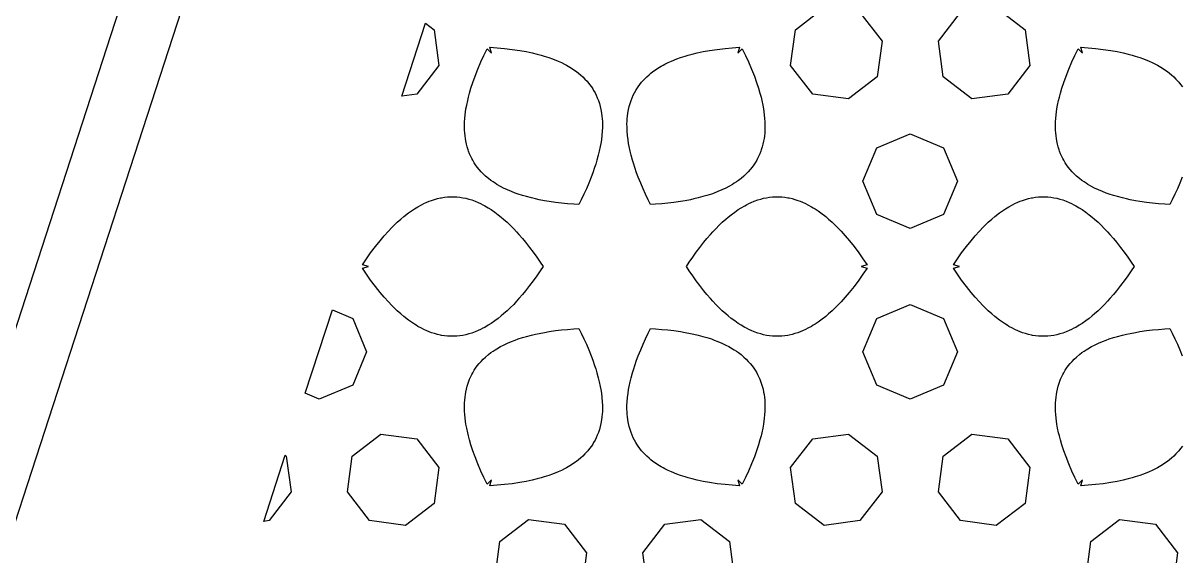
# Model space of a CAD drawing. Header units: metres. Extents: x 20 to 1108, y 20 to 485.
# Drawn here: x 206.3 to 265, y 109.2 to 136.3 of the extents above; entities that cross this region are included whole.
import ezdxf

# ---------------------------------------------------------------- set-up
doc = ezdxf.new("R2010")
doc.units = ezdxf.units.M

msp = doc.modelspace()

# ---------------------------------------------------------------- linework, layer by layer
for p, q in [((173.154, 20.0001), (248.154, 250.826)), ((251.309, 250.826), (176.309, 20)), ((245.481, 135.948), (246.938, 137.067)), ((255.68, 137.067), (257.137, 135.948)), ((248.759, 136.827), (249.877, 135.37)), ((252.74, 135.37), (253.859, 136.827)), ((225.502, 132.57), (226.707, 136.278)), ((226.707, 136.278), (227.137, 135.948)), ((227.137, 135.948), (227.377, 134.126)), ((245.24, 134.126), (245.481, 135.948)), ((257.137, 135.948), (257.377, 134.126)), ((249.877, 135.37), (249.637, 133.548)), ((252.981, 133.548), (252.74, 135.37)), ((229.519, 134.309), (229.672, 134.639)), ((229.672, 134.639), (229.837, 134.977)), ((229.837, 134.977), (230.057, 134.752)), ((230.057, 134.752), (229.972, 135.055)), ((229.972, 135.055), (230.346, 135.029)), ((230.346, 135.029), (230.708, 134.996)), ((230.708, 134.996), (231.107, 134.949)), ((231.107, 134.949), (231.489, 134.892)), ((231.489, 134.892), (231.811, 134.835)), ((231.811, 134.835), (232.117, 134.77)), ((232.117, 134.77), (232.372, 134.708)), ((232.372, 134.708), (232.575, 134.653)), ((232.575, 134.653), (232.735, 134.607)), ((232.735, 134.607), (232.964, 134.532)), ((239.654, 134.532), (239.883, 134.607)), ((239.883, 134.607), (240.042, 134.653)), ((240.042, 134.653), (240.245, 134.708)), ((240.245, 134.708), (240.5, 134.77)), ((240.5, 134.77), (240.807, 134.835)), ((240.807, 134.835), (241.128, 134.892)), ((241.128, 134.892), (241.511, 134.949)), ((241.511, 134.949), (241.909, 134.996)), ((241.909, 134.996), (242.272, 135.029)), ((242.272, 135.029), (242.646, 135.055)), ((242.646, 135.055), (242.561, 134.752)), ((242.561, 134.752), (242.78, 134.977)), ((242.78, 134.977), (242.946, 134.639)), ((242.946, 134.639), (243.098, 134.309)), ((259.52, 134.309), (259.672, 134.639)), ((259.672, 134.639), (259.837, 134.977)), ((259.837, 134.977), (260.057, 134.752)), ((260.057, 134.752), (259.972, 135.055)), ((259.972, 135.055), (260.346, 135.029)), ((260.346, 135.029), (260.708, 134.996)), ((260.708, 134.996), (261.107, 134.949)), ((261.107, 134.949), (261.489, 134.892)), ((261.489, 134.892), (261.811, 134.835)), ((261.811, 134.835), (262.117, 134.77)), ((262.117, 134.77), (262.372, 134.708)), ((262.372, 134.708), (262.575, 134.653)), ((262.575, 134.653), (262.735, 134.607)), ((262.735, 134.607), (262.964, 134.532)), ((227.377, 134.126), (226.259, 132.67)), ((229.361, 133.94), (229.519, 134.309)), ((232.964, 134.532), (233.149, 134.465)), ((233.149, 134.465), (233.432, 134.351)), ((233.432, 134.351), (233.6, 134.274)), ((233.6, 134.274), (233.761, 134.194)), ((233.761, 134.194), (233.855, 134.145)), ((233.855, 134.145), (233.946, 134.093)), ((233.946, 134.093), (234.122, 133.987)), ((238.495, 133.987), (238.671, 134.093)), ((238.671, 134.093), (238.763, 134.145)), ((238.763, 134.145), (238.857, 134.194)), ((238.857, 134.194), (239.018, 134.274)), ((239.018, 134.274), (239.186, 134.351)), ((239.186, 134.351), (239.469, 134.465)), ((239.469, 134.465), (239.654, 134.532)), ((243.098, 134.309), (243.257, 133.94)), ((246.359, 132.67), (245.24, 134.126)), ((257.377, 134.126), (256.259, 132.67)), ((259.361, 133.94), (259.52, 134.309)), ((262.964, 134.532), (263.149, 134.465)), ((263.149, 134.465), (263.432, 134.351)), ((263.432, 134.351), (263.6, 134.274)), ((263.6, 134.274), (263.761, 134.194)), ((263.761, 134.194), (263.855, 134.145)), ((263.855, 134.145), (263.946, 134.093)), ((263.946, 134.093), (264.122, 133.987)), ((229.109, 133.275), (229.219, 133.581)), ((229.219, 133.581), (229.361, 133.94)), ((234.122, 133.987), (234.235, 133.913)), ((234.235, 133.913), (234.367, 133.818)), ((234.367, 133.818), (234.471, 133.738)), ((234.471, 133.738), (234.569, 133.657)), ((234.569, 133.657), (234.687, 133.551)), ((234.687, 133.551), (234.797, 133.441)), ((234.797, 133.441), (234.902, 133.329)), ((237.716, 133.329), (237.821, 133.441)), ((237.821, 133.441), (237.931, 133.551)), ((237.931, 133.551), (238.049, 133.657)), ((238.049, 133.657), (238.147, 133.738)), ((238.147, 133.738), (238.25, 133.818)), ((238.25, 133.818), (238.383, 133.913)), ((238.383, 133.913), (238.495, 133.987)), ((243.257, 133.94), (243.399, 133.581)), ((243.399, 133.581), (243.51, 133.275)), ((249.637, 133.548), (248.18, 132.43)), ((254.438, 132.43), (252.981, 133.548)), ((259.109, 133.275), (259.219, 133.581)), ((259.219, 133.581), (259.361, 133.94)), ((264.122, 133.987), (264.235, 133.913)), ((264.235, 133.913), (264.367, 133.818)), ((264.367, 133.818), (264.471, 133.738)), ((264.471, 133.738), (264.569, 133.657)), ((264.569, 133.657), (264.687, 133.551)), ((264.687, 133.551), (264.797, 133.441)), ((264.797, 133.441), (264.902, 133.329)), ((228.937, 132.725), (229.01, 132.976)), ((229.01, 132.976), (229.109, 133.275)), ((234.902, 133.329), (234.942, 133.282)), ((234.942, 133.282), (235.036, 133.164)), ((235.036, 133.164), (235.124, 133.042)), ((235.124, 133.042), (235.191, 132.941)), ((235.191, 132.941), (235.238, 132.864)), ((235.238, 132.864), (235.311, 132.735)), ((237.307, 132.735), (237.379, 132.864)), ((237.379, 132.864), (237.427, 132.941)), ((237.427, 132.941), (237.493, 133.042)), ((237.493, 133.042), (237.581, 133.164)), ((237.581, 133.164), (237.676, 133.282)), ((237.676, 133.282), (237.716, 133.329)), ((243.51, 133.275), (243.607, 132.976)), ((243.607, 132.976), (243.681, 132.725)), ((258.937, 132.725), (259.01, 132.976)), ((259.01, 132.976), (259.109, 133.275)), ((264.902, 133.329), (264.942, 133.282)), ((264.942, 133.282), (265.036, 133.164)), ((265.036, 133.164), (265.124, 133.042)), ((226.259, 132.67), (225.502, 132.57)), ((228.793, 132.124), (228.844, 132.36)), ((228.844, 132.36), (228.882, 132.522)), ((228.882, 132.522), (228.937, 132.725)), ((235.311, 132.735), (235.364, 132.626)), ((235.364, 132.626), (235.426, 132.488)), ((235.426, 132.488), (235.482, 132.346)), ((235.482, 132.346), (235.529, 132.201)), ((237.088, 132.201), (237.136, 132.346)), ((237.136, 132.346), (237.192, 132.488)), ((237.192, 132.488), (237.253, 132.626)), ((237.253, 132.626), (237.307, 132.735)), ((243.681, 132.725), (243.736, 132.522)), ((243.736, 132.522), (243.774, 132.36)), ((243.774, 132.36), (243.823, 132.124)), ((248.18, 132.43), (246.359, 132.67)), ((256.259, 132.67), (254.438, 132.43)), ((258.793, 132.124), (258.844, 132.36)), ((258.844, 132.36), (258.882, 132.522)), ((258.882, 132.522), (258.937, 132.725)), ((228.716, 131.628), (228.758, 131.929)), ((228.758, 131.929), (228.793, 132.124)), ((235.529, 132.201), (235.571, 132.052)), ((235.571, 132.052), (235.607, 131.899)), ((235.607, 131.899), (235.641, 131.711)), ((235.641, 131.711), (235.661, 131.55)), ((236.956, 131.55), (236.977, 131.711)), ((236.977, 131.711), (237.011, 131.899)), ((237.011, 131.899), (237.046, 132.052)), ((237.046, 132.052), (237.088, 132.201)), ((243.823, 132.124), (243.86, 131.929)), ((243.86, 131.929), (243.902, 131.628)), ((258.716, 131.628), (258.758, 131.929)), ((258.758, 131.929), (258.793, 132.124)), ((228.682, 131.055), (228.683, 131.16)), ((228.687, 130.848), (228.682, 131.055)), ((228.683, 131.16), (228.688, 131.265)), ((228.688, 131.265), (228.698, 131.445)), ((228.698, 131.445), (228.716, 131.628)), ((235.661, 131.55), (235.674, 131.418)), ((235.674, 131.418), (235.682, 131.285)), ((235.682, 131.285), (235.686, 131.183)), ((235.686, 131.183), (235.686, 130.975)), ((236.932, 131.183), (236.936, 131.285)), ((236.933, 130.974), (236.932, 131.183)), ((236.936, 131.285), (236.944, 131.418)), ((236.944, 131.418), (236.956, 131.55)), ((243.902, 131.628), (243.918, 131.445)), ((243.918, 131.445), (243.93, 131.265)), ((243.93, 131.265), (243.934, 131.16)), ((243.934, 131.16), (243.936, 131.054)), ((258.682, 131.055), (258.683, 131.16)), ((258.687, 130.848), (258.682, 131.055)), ((258.683, 131.16), (258.688, 131.265)), ((258.688, 131.265), (258.699, 131.445)), ((258.699, 131.445), (258.716, 131.628)), ((228.695, 130.716), (228.687, 130.848)), ((228.71, 130.552), (228.695, 130.716)), ((228.728, 130.423), (228.71, 130.552)), ((235.659, 130.578), (235.633, 130.355)), ((235.677, 130.797), (235.659, 130.578)), ((235.686, 130.975), (235.677, 130.797)), ((236.941, 130.798), (236.933, 130.974)), ((236.958, 130.58), (236.941, 130.798)), ((236.985, 130.356), (236.958, 130.58)), ((243.907, 130.55), (243.89, 130.422)), ((243.923, 130.715), (243.907, 130.55)), ((243.931, 130.848), (243.923, 130.715)), ((243.936, 131.054), (243.931, 130.848)), ((249.612, 129.95), (251.309, 130.653)), ((251.309, 130.653), (253.006, 129.95)), ((258.695, 130.716), (258.687, 130.848)), ((258.71, 130.552), (258.695, 130.716)), ((258.728, 130.423), (258.71, 130.552)), ((228.749, 130.298), (228.728, 130.423)), ((228.781, 130.143), (228.749, 130.298)), ((228.821, 129.992), (228.781, 130.143)), ((228.867, 129.845), (228.821, 129.992)), ((235.575, 130.01), (235.525, 129.774)), ((235.604, 130.165), (235.575, 130.01)), ((235.633, 130.355), (235.604, 130.165)), ((237.014, 130.165), (236.985, 130.356)), ((237.042, 130.011), (237.014, 130.165)), ((237.093, 129.774), (237.042, 130.011)), ((243.796, 129.992), (243.75, 129.845)), ((243.835, 130.142), (243.796, 129.992)), ((243.867, 130.296), (243.835, 130.142)), ((243.89, 130.422), (243.867, 130.296)), ((248.908, 128.253), (249.612, 129.95)), ((253.006, 129.95), (253.709, 128.253)), ((258.749, 130.298), (258.728, 130.423)), ((258.781, 130.143), (258.749, 130.298)), ((258.821, 129.992), (258.781, 130.143)), ((258.867, 129.845), (258.821, 129.992)), ((228.887, 129.788), (228.867, 129.845)), ((228.942, 129.647), (228.887, 129.788)), ((229.004, 129.509), (228.942, 129.647)), ((229.058, 129.401), (229.004, 129.509)), ((229.1, 129.322), (229.058, 129.401)), ((229.177, 129.193), (229.1, 129.322)), ((235.407, 129.326), (235.345, 129.115)), ((235.475, 129.572), (235.407, 129.326)), ((235.525, 129.774), (235.475, 129.572)), ((237.143, 129.572), (237.093, 129.774)), ((237.209, 129.326), (237.143, 129.572)), ((237.273, 129.115), (237.209, 129.326)), ((243.517, 129.321), (243.44, 129.192)), ((243.56, 129.4), (243.517, 129.321)), ((243.613, 129.508), (243.56, 129.4)), ((243.675, 129.645), (243.613, 129.508)), ((243.731, 129.787), (243.675, 129.645)), ((243.75, 129.845), (243.731, 129.787)), ((258.887, 129.788), (258.867, 129.845)), ((258.942, 129.647), (258.887, 129.788)), ((259.004, 129.509), (258.942, 129.647)), ((259.058, 129.401), (259.004, 129.509)), ((259.1, 129.322), (259.058, 129.401)), ((259.177, 129.193), (259.1, 129.322)), ((229.244, 129.092), (229.177, 129.193)), ((229.331, 128.971), (229.244, 129.092)), ((229.427, 128.853), (229.331, 128.971)), ((229.529, 128.738), (229.427, 128.853)), ((229.637, 128.627), (229.529, 128.738)), ((235.289, 128.946), (235.199, 128.685)), ((235.345, 129.115), (235.289, 128.946)), ((237.327, 128.946), (237.273, 129.115)), ((237.419, 128.685), (237.327, 128.946)), ((243.088, 128.737), (242.98, 128.626)), ((243.191, 128.853), (243.088, 128.737)), ((243.285, 128.969), (243.191, 128.853)), ((243.373, 129.092), (243.285, 128.969)), ((243.44, 129.192), (243.373, 129.092)), ((259.244, 129.092), (259.177, 129.193)), ((259.331, 128.971), (259.244, 129.092)), ((259.427, 128.853), (259.331, 128.971)), ((259.529, 128.738), (259.427, 128.853)), ((259.637, 128.627), (259.529, 128.738)), ((229.752, 128.519), (229.637, 128.627)), ((229.898, 128.397), (229.752, 128.519)), ((230.028, 128.297), (229.898, 128.397)), ((230.134, 128.221), (230.028, 128.297)), ((230.246, 128.148), (230.134, 128.221)), ((230.332, 128.094), (230.246, 128.148)), ((234.988, 128.148), (234.87, 127.871)), ((235.115, 128.464), (234.988, 128.148)), ((235.199, 128.685), (235.115, 128.464)), ((237.501, 128.464), (237.419, 128.685)), ((237.629, 128.148), (237.501, 128.464)), ((237.747, 127.872), (237.629, 128.148)), ((242.371, 128.148), (242.284, 128.093)), ((242.484, 128.221), (242.371, 128.148)), ((242.59, 128.297), (242.484, 128.221)), ((242.72, 128.397), (242.59, 128.297)), ((242.865, 128.519), (242.72, 128.397)), ((242.98, 128.626), (242.865, 128.519)), ((249.612, 126.556), (248.908, 128.253)), ((253.709, 128.253), (253.006, 126.556)), ((259.752, 128.519), (259.637, 128.627)), ((259.898, 128.397), (259.752, 128.519)), ((260.028, 128.297), (259.898, 128.397)), ((260.134, 128.221), (260.028, 128.297)), ((260.246, 128.148), (260.134, 128.221)), ((260.332, 128.094), (260.246, 128.148)), ((264.988, 128.148), (264.87, 127.871)), ((265.115, 128.464), (264.988, 128.148)), ((230.514, 127.99), (230.332, 128.094)), ((230.67, 127.907), (230.514, 127.99)), ((230.868, 127.813), (230.67, 127.907)), ((231.075, 127.725), (230.868, 127.813)), ((231.254, 127.656), (231.075, 127.725)), ((231.404, 127.602), (231.254, 127.656)), ((231.633, 127.528), (231.404, 127.602)), ((234.741, 127.59), (234.604, 127.303)), ((234.87, 127.871), (234.741, 127.59)), ((237.876, 127.59), (237.747, 127.872)), ((238.014, 127.303), (237.876, 127.59)), ((241.214, 127.602), (240.985, 127.528)), ((241.363, 127.656), (241.214, 127.602)), ((241.542, 127.725), (241.363, 127.656)), ((241.748, 127.813), (241.542, 127.725)), ((241.946, 127.907), (241.748, 127.813)), ((242.104, 127.99), (241.946, 127.907)), ((242.284, 128.093), (242.104, 127.99)), ((260.514, 127.99), (260.332, 128.094)), ((260.67, 127.907), (260.514, 127.99)), ((260.868, 127.813), (260.67, 127.907)), ((261.075, 127.725), (260.868, 127.813)), ((261.255, 127.656), (261.075, 127.725)), ((261.404, 127.602), (261.255, 127.656)), ((261.633, 127.528), (261.404, 127.602)), ((264.741, 127.59), (264.604, 127.303)), ((264.87, 127.871), (264.741, 127.59)), ((226.229, 126.909), (226.319, 126.962)), ((226.319, 126.962), (226.498, 127.06)), ((226.498, 127.06), (226.618, 127.12)), ((226.618, 127.12), (226.769, 127.189)), ((226.769, 127.189), (226.89, 127.239)), ((226.89, 127.239), (227.008, 127.283)), ((227.008, 127.283), (227.158, 127.331)), ((227.158, 127.331), (227.308, 127.373)), ((227.308, 127.373), (227.459, 127.406)), ((227.459, 127.406), (227.519, 127.418)), ((227.519, 127.418), (227.67, 127.441)), ((227.67, 127.441), (227.82, 127.457)), ((227.82, 127.457), (227.939, 127.464)), ((227.939, 127.464), (228.029, 127.466)), ((228.029, 127.466), (228.179, 127.465)), ((228.179, 127.465), (228.298, 127.457)), ((228.298, 127.457), (228.448, 127.441)), ((228.448, 127.441), (228.6, 127.418)), ((228.6, 127.418), (228.749, 127.387)), ((228.749, 127.387), (228.899, 127.349)), ((228.899, 127.349), (229.05, 127.303)), ((229.05, 127.303), (229.229, 127.238)), ((229.229, 127.238), (229.379, 127.176)), ((229.379, 127.176), (229.498, 127.121)), ((229.498, 127.121), (229.619, 127.06)), ((229.619, 127.06), (229.71, 127.012)), ((229.71, 127.012), (229.89, 126.908)), ((231.833, 127.47), (231.633, 127.528)), ((232.08, 127.405), (231.833, 127.47)), ((232.294, 127.354), (232.08, 127.405)), ((232.47, 127.317), (232.294, 127.354)), ((232.739, 127.265), (232.47, 127.317)), ((232.973, 127.227), (232.739, 127.265)), ((233.31, 127.179), (232.973, 127.227)), ((233.609, 127.143), (233.31, 127.179)), ((233.917, 127.114), (233.609, 127.143)), ((234.235, 127.089), (233.917, 127.114)), ((234.489, 127.074), (234.235, 127.089)), ((234.604, 127.303), (234.489, 127.074)), ((238.128, 127.074), (238.014, 127.303)), ((238.383, 127.089), (238.128, 127.074)), ((238.7, 127.114), (238.383, 127.089)), ((239.009, 127.143), (238.7, 127.114)), ((239.308, 127.179), (239.009, 127.143)), ((239.645, 127.227), (239.308, 127.179)), ((239.878, 127.265), (239.645, 127.227)), ((240.148, 127.317), (239.878, 127.265)), ((240.323, 127.354), (240.148, 127.317)), ((240.537, 127.405), (240.323, 127.354)), ((240.784, 127.47), (240.537, 127.405)), ((240.985, 127.528), (240.784, 127.47)), ((242.728, 126.908), (242.907, 127.012)), ((242.907, 127.012), (242.998, 127.06)), ((242.998, 127.06), (243.119, 127.121)), ((243.119, 127.121), (243.238, 127.176)), ((243.238, 127.176), (243.389, 127.238)), ((243.389, 127.238), (243.568, 127.303)), ((243.568, 127.303), (243.719, 127.349)), ((243.719, 127.349), (243.867, 127.387)), ((243.867, 127.387), (244.018, 127.418)), ((244.018, 127.418), (244.169, 127.441)), ((244.169, 127.441), (244.32, 127.457)), ((244.32, 127.457), (244.439, 127.464)), ((244.439, 127.464), (244.588, 127.466)), ((244.588, 127.466), (244.679, 127.464)), ((244.679, 127.464), (244.798, 127.457)), ((244.798, 127.457), (244.947, 127.441)), ((244.947, 127.441), (245.099, 127.418)), ((245.099, 127.418), (245.158, 127.406)), ((245.158, 127.406), (245.31, 127.373)), ((245.31, 127.373), (245.459, 127.331)), ((245.459, 127.331), (245.61, 127.283)), ((245.61, 127.283), (245.728, 127.238)), ((245.728, 127.238), (245.849, 127.189)), ((245.849, 127.189), (245.999, 127.12)), ((245.999, 127.12), (246.119, 127.06)), ((246.119, 127.06), (246.299, 126.962)), ((246.299, 126.962), (246.388, 126.908)), ((256.229, 126.909), (256.319, 126.962)), ((256.319, 126.962), (256.498, 127.06)), ((256.498, 127.06), (256.618, 127.12)), ((256.618, 127.12), (256.769, 127.189)), ((256.769, 127.189), (256.89, 127.239)), ((256.89, 127.239), (257.008, 127.283)), ((257.008, 127.283), (257.158, 127.331)), ((257.158, 127.331), (257.308, 127.373)), ((257.308, 127.373), (257.459, 127.406)), ((257.459, 127.406), (257.519, 127.418)), ((257.519, 127.418), (257.67, 127.441)), ((257.67, 127.441), (257.82, 127.457)), ((257.82, 127.457), (257.939, 127.464)), ((257.939, 127.464), (258.029, 127.466)), ((258.029, 127.466), (258.179, 127.465)), ((258.179, 127.465), (258.298, 127.457)), ((258.298, 127.457), (258.448, 127.441)), ((258.448, 127.441), (258.6, 127.418)), ((258.6, 127.418), (258.75, 127.387)), ((258.75, 127.387), (258.899, 127.349)), ((258.899, 127.349), (259.05, 127.303)), ((259.05, 127.303), (259.229, 127.238)), ((259.229, 127.238), (259.38, 127.176)), ((259.38, 127.176), (259.498, 127.121)), ((259.498, 127.121), (259.619, 127.06)), ((259.619, 127.06), (259.71, 127.012)), ((259.71, 127.012), (259.89, 126.908)), ((261.833, 127.47), (261.633, 127.528)), ((262.08, 127.405), (261.833, 127.47)), ((262.294, 127.354), (262.08, 127.405)), ((262.47, 127.317), (262.294, 127.354)), ((262.739, 127.265), (262.47, 127.317)), ((262.973, 127.227), (262.739, 127.265)), ((263.31, 127.179), (262.973, 127.227)), ((263.609, 127.143), (263.31, 127.179)), ((263.917, 127.114), (263.609, 127.143)), ((264.235, 127.089), (263.917, 127.114)), ((264.489, 127.074), (264.235, 127.089)), ((264.604, 127.303), (264.489, 127.074)), ((225.449, 126.331), (225.599, 126.458)), ((225.599, 126.458), (225.839, 126.646)), ((225.839, 126.646), (225.988, 126.752)), ((225.988, 126.752), (226.139, 126.852)), ((226.139, 126.852), (226.229, 126.909)), ((229.89, 126.908), (230.038, 126.814)), ((230.038, 126.814), (230.22, 126.688)), ((230.22, 126.688), (230.399, 126.554)), ((230.399, 126.554), (230.55, 126.433)), ((230.55, 126.433), (230.669, 126.331)), ((241.948, 126.331), (242.068, 126.433)), ((242.068, 126.433), (242.219, 126.554)), ((242.219, 126.554), (242.398, 126.688)), ((242.398, 126.688), (242.579, 126.814)), ((242.579, 126.814), (242.728, 126.908)), ((246.388, 126.908), (246.479, 126.852)), ((246.479, 126.852), (246.629, 126.752)), ((246.629, 126.752), (246.779, 126.646)), ((246.779, 126.646), (247.019, 126.458)), ((247.019, 126.458), (247.168, 126.331)), ((251.309, 125.853), (249.612, 126.556)), ((253.006, 126.556), (251.309, 125.853)), ((255.449, 126.331), (255.599, 126.458)), ((255.599, 126.458), (255.839, 126.646)), ((255.839, 126.646), (255.988, 126.752)), ((255.988, 126.752), (256.139, 126.852)), ((256.139, 126.852), (256.229, 126.909)), ((259.89, 126.908), (260.038, 126.814)), ((260.038, 126.814), (260.22, 126.688)), ((260.22, 126.688), (260.399, 126.554)), ((260.399, 126.554), (260.55, 126.433)), ((260.55, 126.433), (260.669, 126.331)), ((224.819, 125.717), (224.998, 125.906)), ((224.998, 125.906), (225.149, 126.055)), ((225.149, 126.055), (225.269, 126.169)), ((225.269, 126.169), (225.449, 126.331)), ((230.669, 126.331), (230.85, 126.169)), ((230.85, 126.169), (230.998, 126.026)), ((230.998, 126.026), (231.179, 125.844)), ((231.179, 125.844), (231.329, 125.684)), ((241.288, 125.684), (241.439, 125.844)), ((241.439, 125.844), (241.619, 126.026)), ((241.619, 126.026), (241.768, 126.169)), ((241.768, 126.169), (241.948, 126.331)), ((247.168, 126.331), (247.349, 126.169)), ((247.349, 126.169), (247.469, 126.055)), ((247.469, 126.055), (247.619, 125.906)), ((247.619, 125.906), (247.798, 125.717)), ((254.819, 125.717), (254.998, 125.906)), ((254.998, 125.906), (255.149, 126.055)), ((255.149, 126.055), (255.269, 126.169)), ((255.269, 126.169), (255.449, 126.331)), ((260.669, 126.331), (260.85, 126.169)), ((260.85, 126.169), (260.998, 126.026)), ((260.998, 126.026), (261.179, 125.844)), ((261.179, 125.844), (261.329, 125.684)), ((224.159, 124.932), (224.399, 125.234)), ((224.399, 125.234), (224.609, 125.482)), ((224.609, 125.482), (224.819, 125.717)), ((231.329, 125.684), (231.449, 125.551)), ((231.449, 125.551), (231.629, 125.342)), ((231.629, 125.342), (231.779, 125.16)), ((240.838, 125.16), (240.988, 125.342)), ((240.988, 125.342), (241.168, 125.551)), ((241.168, 125.551), (241.288, 125.684)), ((247.798, 125.717), (248.009, 125.482)), ((248.009, 125.482), (248.219, 125.234)), ((248.219, 125.234), (248.458, 124.932)), ((254.159, 124.932), (254.399, 125.234)), ((254.399, 125.234), (254.609, 125.482)), ((254.609, 125.482), (254.819, 125.717)), ((261.329, 125.684), (261.449, 125.551)), ((261.449, 125.551), (261.629, 125.342)), ((261.629, 125.342), (261.779, 125.16)), ((223.709, 124.312), (223.919, 124.61)), ((223.919, 124.61), (224.159, 124.932)), ((231.779, 125.16), (231.988, 124.892)), ((231.988, 124.892), (232.17, 124.651)), ((232.17, 124.651), (232.35, 124.399)), ((240.269, 124.399), (240.447, 124.651)), ((240.447, 124.651), (240.629, 124.892)), ((240.629, 124.892), (240.838, 125.16)), ((248.458, 124.932), (248.698, 124.61)), ((248.698, 124.61), (248.908, 124.312)), ((253.709, 124.312), (253.919, 124.61)), ((253.919, 124.61), (254.159, 124.932)), ((261.779, 125.16), (261.988, 124.892)), ((261.988, 124.892), (262.17, 124.651)), ((262.17, 124.651), (262.35, 124.399)), ((223.499, 124.001), (223.709, 124.312)), ((232.35, 124.399), (232.529, 124.136)), ((232.529, 124.136), (232.67, 123.923)), ((239.947, 123.922), (240.089, 124.136)), ((240.089, 124.136), (240.269, 124.399)), ((248.908, 124.312), (249.118, 124.001)), ((253.499, 124.001), (253.709, 124.312)), ((262.35, 124.399), (262.529, 124.136)), ((262.529, 124.136), (262.67, 123.923)), ((223.806, 123.923), (223.499, 124.001)), ((223.499, 123.845), (223.806, 123.923)), ((223.709, 123.534), (223.499, 123.845)), ((223.919, 123.236), (223.709, 123.534)), ((232.349, 123.446), (232.169, 123.194)), ((232.529, 123.71), (232.349, 123.446)), ((232.67, 123.923), (232.529, 123.71)), ((240.089, 123.71), (239.947, 123.922)), ((240.268, 123.447), (240.089, 123.71)), ((240.447, 123.195), (240.268, 123.447)), ((248.908, 123.534), (248.698, 123.235)), ((249.118, 124.001), (248.812, 123.923)), ((248.812, 123.923), (249.118, 123.845)), ((249.118, 123.845), (248.908, 123.534)), ((253.806, 123.923), (253.499, 124.001)), ((253.499, 123.845), (253.806, 123.923)), ((253.709, 123.534), (253.499, 123.845)), ((253.919, 123.236), (253.709, 123.534)), ((262.349, 123.446), (262.169, 123.194)), ((262.529, 123.71), (262.349, 123.446)), ((262.67, 123.923), (262.529, 123.71)), ((224.159, 122.914), (223.919, 123.236)), ((224.399, 122.612), (224.159, 122.914)), ((231.988, 122.953), (231.779, 122.686)), ((232.169, 123.194), (231.988, 122.953)), ((240.629, 122.953), (240.447, 123.195)), ((240.838, 122.686), (240.629, 122.953)), ((248.458, 122.914), (248.218, 122.611)), ((248.698, 123.235), (248.458, 122.914)), ((254.159, 122.914), (253.919, 123.236)), ((254.399, 122.612), (254.159, 122.914)), ((261.988, 122.953), (261.779, 122.686)), ((262.169, 123.194), (261.988, 122.953)), ((224.609, 122.364), (224.399, 122.612)), ((224.82, 122.129), (224.609, 122.364)), ((231.448, 122.295), (231.328, 122.161)), ((231.628, 122.503), (231.448, 122.295)), ((231.779, 122.686), (231.628, 122.503)), ((240.988, 122.504), (240.838, 122.686)), ((241.168, 122.295), (240.988, 122.504)), ((241.288, 122.162), (241.168, 122.295)), ((248.009, 122.364), (247.799, 122.128)), ((248.218, 122.611), (248.009, 122.364)), ((254.609, 122.364), (254.399, 122.612)), ((254.82, 122.129), (254.609, 122.364)), ((261.448, 122.295), (261.328, 122.161)), ((261.628, 122.503), (261.448, 122.295)), ((261.779, 122.686), (261.628, 122.503)), ((220.602, 117.486), (221.976, 121.717)), ((221.976, 121.717), (223.006, 121.29)), ((224.998, 121.94), (224.82, 122.129)), ((225.149, 121.791), (224.998, 121.94)), ((225.269, 121.677), (225.149, 121.791)), ((225.449, 121.515), (225.269, 121.677)), ((230.85, 121.677), (230.669, 121.515)), ((230.998, 121.819), (230.85, 121.677)), ((231.179, 122.002), (230.998, 121.819)), ((231.328, 122.161), (231.179, 122.002)), ((241.439, 122.002), (241.288, 122.162)), ((241.619, 121.819), (241.439, 122.002)), ((241.768, 121.677), (241.619, 121.819)), ((241.948, 121.515), (241.768, 121.677)), ((247.349, 121.677), (247.168, 121.515)), ((247.469, 121.791), (247.349, 121.677)), ((247.618, 121.939), (247.469, 121.791)), ((247.799, 122.128), (247.618, 121.939)), ((249.612, 121.29), (251.309, 121.993)), ((251.309, 121.993), (253.006, 121.29)), ((254.998, 121.94), (254.82, 122.129)), ((255.149, 121.791), (254.998, 121.94)), ((255.269, 121.677), (255.149, 121.791)), ((255.449, 121.515), (255.269, 121.677)), ((260.85, 121.677), (260.669, 121.515)), ((260.998, 121.819), (260.85, 121.677)), ((261.179, 122.002), (260.998, 121.819)), ((261.328, 122.161), (261.179, 122.002)), ((223.006, 121.29), (223.709, 119.593)), ((225.599, 121.388), (225.449, 121.515)), ((225.839, 121.2), (225.599, 121.388)), ((225.988, 121.094), (225.839, 121.2)), ((226.139, 120.994), (225.988, 121.094)), ((230.22, 121.158), (230.038, 121.032)), ((230.399, 121.292), (230.22, 121.158)), ((230.549, 121.412), (230.399, 121.292)), ((230.669, 121.515), (230.549, 121.412)), ((242.068, 121.413), (241.948, 121.515)), ((242.219, 121.292), (242.068, 121.413)), ((242.398, 121.158), (242.219, 121.292)), ((242.579, 121.032), (242.398, 121.158)), ((246.629, 121.094), (246.479, 120.994)), ((246.779, 121.2), (246.629, 121.094)), ((247.019, 121.388), (246.779, 121.2)), ((247.168, 121.515), (247.019, 121.388)), ((248.908, 119.593), (249.612, 121.29)), ((253.006, 121.29), (253.709, 119.593)), ((255.599, 121.388), (255.449, 121.515)), ((255.839, 121.2), (255.599, 121.388)), ((255.988, 121.094), (255.839, 121.2)), ((256.139, 120.994), (255.988, 121.094)), ((260.22, 121.158), (260.038, 121.032)), ((260.399, 121.292), (260.22, 121.158)), ((260.549, 121.412), (260.399, 121.292)), ((260.669, 121.515), (260.549, 121.412)), ((226.23, 120.937), (226.139, 120.994)), ((226.319, 120.884), (226.23, 120.937)), ((226.498, 120.785), (226.319, 120.884)), ((226.618, 120.725), (226.498, 120.785)), ((226.769, 120.657), (226.618, 120.725)), ((226.89, 120.607), (226.769, 120.657)), ((227.008, 120.563), (226.89, 120.607)), ((227.158, 120.514), (227.008, 120.563)), ((227.308, 120.473), (227.158, 120.514)), ((228.899, 120.497), (228.749, 120.459)), ((229.049, 120.543), (228.899, 120.497)), ((229.229, 120.607), (229.049, 120.543)), ((229.379, 120.67), (229.229, 120.607)), ((229.498, 120.724), (229.379, 120.67)), ((229.618, 120.785), (229.498, 120.724)), ((229.709, 120.833), (229.618, 120.785)), ((229.89, 120.938), (229.709, 120.833)), ((230.038, 121.032), (229.89, 120.938)), ((232.08, 120.441), (232.294, 120.491)), ((232.294, 120.491), (232.47, 120.529)), ((232.47, 120.529), (232.739, 120.58)), ((232.739, 120.58), (232.973, 120.619)), ((232.973, 120.619), (233.31, 120.667)), ((233.31, 120.667), (233.609, 120.703)), ((233.609, 120.703), (233.917, 120.732)), ((233.917, 120.732), (234.235, 120.757)), ((234.235, 120.757), (234.489, 120.772)), ((234.489, 120.772), (234.604, 120.543)), ((234.604, 120.543), (234.741, 120.256)), ((237.876, 120.256), (238.014, 120.543)), ((238.014, 120.543), (238.128, 120.772)), ((238.128, 120.772), (238.383, 120.757)), ((238.383, 120.757), (238.7, 120.732)), ((238.7, 120.732), (239.009, 120.703)), ((239.009, 120.703), (239.308, 120.667)), ((239.308, 120.667), (239.645, 120.619)), ((239.645, 120.619), (239.878, 120.581)), ((239.878, 120.581), (240.148, 120.529)), ((240.148, 120.529), (240.323, 120.491)), ((240.323, 120.491), (240.537, 120.441)), ((242.728, 120.937), (242.579, 121.032)), ((242.907, 120.833), (242.728, 120.937)), ((242.998, 120.785), (242.907, 120.833)), ((243.119, 120.725), (242.998, 120.785)), ((243.238, 120.67), (243.119, 120.725)), ((243.389, 120.607), (243.238, 120.67)), ((243.568, 120.543), (243.389, 120.607)), ((243.719, 120.497), (243.568, 120.543)), ((243.867, 120.459), (243.719, 120.497)), ((245.459, 120.514), (245.31, 120.473)), ((245.608, 120.562), (245.459, 120.514)), ((245.728, 120.607), (245.608, 120.562)), ((245.848, 120.657), (245.728, 120.607)), ((245.998, 120.725), (245.848, 120.657)), ((246.119, 120.785), (245.998, 120.725)), ((246.299, 120.884), (246.119, 120.785)), ((246.389, 120.937), (246.299, 120.884)), ((246.479, 120.994), (246.389, 120.937)), ((256.23, 120.937), (256.139, 120.994)), ((256.319, 120.884), (256.23, 120.937)), ((256.498, 120.785), (256.319, 120.884)), ((256.618, 120.725), (256.498, 120.785)), ((256.769, 120.657), (256.618, 120.725)), ((256.89, 120.607), (256.769, 120.657)), ((257.008, 120.563), (256.89, 120.607)), ((257.158, 120.514), (257.008, 120.563)), ((257.308, 120.473), (257.158, 120.514)), ((258.899, 120.497), (258.75, 120.459)), ((259.049, 120.543), (258.899, 120.497)), ((259.229, 120.607), (259.049, 120.543)), ((259.38, 120.67), (259.229, 120.607)), ((259.498, 120.724), (259.38, 120.67)), ((259.618, 120.785), (259.498, 120.724)), ((259.709, 120.833), (259.618, 120.785)), ((259.89, 120.938), (259.709, 120.833)), ((260.038, 121.032), (259.89, 120.938)), ((262.08, 120.441), (262.294, 120.491)), ((262.294, 120.491), (262.47, 120.529)), ((262.47, 120.529), (262.739, 120.58)), ((262.739, 120.58), (262.973, 120.619)), ((262.973, 120.619), (263.31, 120.667)), ((263.31, 120.667), (263.609, 120.703)), ((263.609, 120.703), (263.917, 120.732)), ((263.917, 120.732), (264.235, 120.757)), ((264.235, 120.757), (264.489, 120.772)), ((264.489, 120.772), (264.604, 120.543)), ((264.604, 120.543), (264.741, 120.256)), ((227.459, 120.439), (227.308, 120.473)), ((227.519, 120.427), (227.459, 120.439)), ((227.67, 120.405), (227.519, 120.427)), ((227.82, 120.389), (227.67, 120.405)), ((227.939, 120.382), (227.82, 120.389)), ((228.029, 120.379), (227.939, 120.382)), ((228.179, 120.382), (228.029, 120.379)), ((228.298, 120.389), (228.179, 120.382)), ((228.448, 120.405), (228.298, 120.389)), ((228.6, 120.428), (228.448, 120.405)), ((228.749, 120.459), (228.6, 120.428)), ((230.514, 119.856), (230.67, 119.938)), ((230.67, 119.938), (230.868, 120.032)), ((230.868, 120.032), (231.075, 120.121)), ((231.075, 120.121), (231.254, 120.19)), ((231.254, 120.19), (231.404, 120.244)), ((231.404, 120.244), (231.633, 120.318)), ((231.633, 120.318), (231.833, 120.376)), ((231.833, 120.376), (232.08, 120.441)), ((234.741, 120.256), (234.87, 119.975)), ((234.87, 119.975), (234.988, 119.697)), ((237.629, 119.697), (237.747, 119.975)), ((237.747, 119.975), (237.876, 120.256)), ((240.537, 120.441), (240.784, 120.376)), ((240.784, 120.376), (240.985, 120.318)), ((240.985, 120.318), (241.214, 120.243)), ((241.214, 120.243), (241.363, 120.19)), ((241.363, 120.19), (241.542, 120.121)), ((241.542, 120.121), (241.749, 120.032)), ((241.749, 120.032), (241.947, 119.938)), ((241.947, 119.938), (242.104, 119.856)), ((244.018, 120.428), (243.867, 120.459)), ((244.169, 120.405), (244.018, 120.428)), ((244.32, 120.389), (244.169, 120.405)), ((244.439, 120.381), (244.32, 120.389)), ((244.588, 120.379), (244.439, 120.381)), ((244.679, 120.382), (244.588, 120.379)), ((244.798, 120.389), (244.679, 120.382)), ((244.947, 120.405), (244.798, 120.389)), ((245.099, 120.428), (244.947, 120.405)), ((245.158, 120.439), (245.099, 120.428)), ((245.31, 120.473), (245.158, 120.439)), ((257.459, 120.439), (257.308, 120.473)), ((257.519, 120.427), (257.459, 120.439)), ((257.67, 120.405), (257.519, 120.427)), ((257.82, 120.389), (257.67, 120.405)), ((257.939, 120.382), (257.82, 120.389)), ((258.029, 120.379), (257.939, 120.382)), ((258.179, 120.382), (258.029, 120.379)), ((258.298, 120.389), (258.179, 120.382)), ((258.448, 120.405), (258.298, 120.389)), ((258.6, 120.428), (258.448, 120.405)), ((258.75, 120.459), (258.6, 120.428)), ((260.514, 119.856), (260.67, 119.938)), ((260.67, 119.938), (260.868, 120.032)), ((260.868, 120.032), (261.075, 120.121)), ((261.075, 120.121), (261.255, 120.19)), ((261.255, 120.19), (261.404, 120.244)), ((261.404, 120.244), (261.633, 120.318)), ((261.633, 120.318), (261.833, 120.376)), ((261.833, 120.376), (262.08, 120.441)), ((264.741, 120.256), (264.87, 119.975)), ((264.87, 119.975), (264.988, 119.697)), ((223.709, 119.593), (223.006, 117.896)), ((229.637, 119.219), (229.752, 119.326)), ((229.752, 119.326), (229.898, 119.449)), ((229.898, 119.449), (230.028, 119.549)), ((230.028, 119.549), (230.134, 119.624)), ((230.134, 119.624), (230.246, 119.698)), ((230.246, 119.698), (230.332, 119.752)), ((230.332, 119.752), (230.514, 119.856)), ((234.988, 119.697), (235.116, 119.382)), ((235.116, 119.382), (235.198, 119.161)), ((237.418, 119.161), (237.502, 119.382)), ((237.502, 119.382), (237.629, 119.697)), ((242.104, 119.856), (242.285, 119.752)), ((242.285, 119.752), (242.371, 119.698)), ((242.371, 119.698), (242.484, 119.624)), ((242.484, 119.624), (242.59, 119.549)), ((242.59, 119.549), (242.72, 119.449)), ((242.72, 119.449), (242.865, 119.326)), ((242.865, 119.326), (242.981, 119.219)), ((249.612, 117.896), (248.908, 119.593)), ((253.709, 119.593), (253.006, 117.896)), ((259.637, 119.219), (259.752, 119.326)), ((259.752, 119.326), (259.898, 119.449)), ((259.898, 119.449), (260.028, 119.549)), ((260.028, 119.549), (260.134, 119.624)), ((260.134, 119.624), (260.246, 119.698)), ((260.246, 119.698), (260.332, 119.752)), ((260.332, 119.752), (260.514, 119.856)), ((264.988, 119.697), (265.116, 119.382)), ((229.177, 118.652), (229.244, 118.754)), ((229.244, 118.754), (229.331, 118.875)), ((229.331, 118.875), (229.427, 118.993)), ((229.427, 118.993), (229.529, 119.107)), ((229.529, 119.107), (229.637, 119.219)), ((235.198, 119.161), (235.29, 118.899)), ((235.29, 118.899), (235.345, 118.73)), ((235.345, 118.73), (235.408, 118.52)), ((237.21, 118.52), (237.273, 118.73)), ((237.273, 118.73), (237.328, 118.899)), ((237.328, 118.899), (237.418, 119.161)), ((242.981, 119.219), (243.089, 119.107)), ((243.089, 119.107), (243.191, 118.993)), ((243.191, 118.993), (243.286, 118.875)), ((243.286, 118.875), (243.373, 118.754)), ((243.373, 118.754), (243.441, 118.652)), ((259.177, 118.652), (259.244, 118.754)), ((259.244, 118.754), (259.331, 118.875)), ((259.331, 118.875), (259.427, 118.993)), ((259.427, 118.993), (259.529, 119.107)), ((259.529, 119.107), (259.637, 119.219)), ((228.887, 118.058), (228.942, 118.199)), ((228.942, 118.199), (229.004, 118.337)), ((229.004, 118.337), (229.058, 118.444)), ((229.058, 118.444), (229.1, 118.523)), ((229.1, 118.523), (229.177, 118.652)), ((235.408, 118.52), (235.475, 118.273)), ((235.475, 118.273), (235.525, 118.071)), ((237.093, 118.071), (237.143, 118.273)), ((237.143, 118.273), (237.21, 118.52)), ((243.441, 118.652), (243.518, 118.523)), ((243.518, 118.523), (243.56, 118.444)), ((243.56, 118.444), (243.613, 118.337)), ((243.613, 118.337), (243.676, 118.199)), ((243.676, 118.199), (243.731, 118.058)), ((258.887, 118.058), (258.942, 118.199)), ((258.942, 118.199), (259.004, 118.337)), ((259.004, 118.337), (259.058, 118.444)), ((259.058, 118.444), (259.1, 118.523)), ((259.1, 118.523), (259.177, 118.652)), ((223.006, 117.896), (221.309, 117.192)), ((228.728, 117.423), (228.749, 117.548)), ((228.749, 117.548), (228.781, 117.702)), ((228.781, 117.702), (228.821, 117.854)), ((228.821, 117.854), (228.867, 118)), ((228.867, 118), (228.887, 118.058)), ((235.525, 118.071), (235.575, 117.835)), ((235.575, 117.835), (235.604, 117.681)), ((235.604, 117.681), (235.633, 117.489)), ((236.985, 117.489), (237.014, 117.681)), ((237.014, 117.681), (237.042, 117.835)), ((237.042, 117.835), (237.093, 118.071)), ((243.731, 118.058), (243.75, 118)), ((243.75, 118), (243.796, 117.854)), ((243.796, 117.854), (243.836, 117.702)), ((243.836, 117.702), (243.868, 117.548)), ((243.868, 117.548), (243.89, 117.423)), ((251.309, 117.192), (249.612, 117.896)), ((253.006, 117.896), (251.309, 117.192)), ((258.728, 117.423), (258.749, 117.548)), ((258.749, 117.548), (258.781, 117.702)), ((258.781, 117.702), (258.821, 117.854)), ((258.821, 117.854), (258.867, 118)), ((258.867, 118), (258.887, 118.058)), ((221.309, 117.192), (220.602, 117.486)), ((228.682, 116.792), (228.687, 116.997)), ((228.687, 116.997), (228.695, 117.13)), ((228.695, 117.13), (228.71, 117.294)), ((228.71, 117.294), (228.728, 117.423)), ((235.633, 117.489), (235.659, 117.266)), ((235.659, 117.266), (235.677, 117.048)), ((235.677, 117.048), (235.685, 116.871)), ((236.932, 116.871), (236.941, 117.048)), ((236.941, 117.048), (236.958, 117.266)), ((236.958, 117.266), (236.985, 117.489)), ((243.89, 117.423), (243.907, 117.294)), ((243.907, 117.294), (243.923, 117.13)), ((243.923, 117.13), (243.931, 116.997)), ((243.931, 116.997), (243.936, 116.791)), ((258.682, 116.792), (258.687, 116.997)), ((258.687, 116.997), (258.695, 117.13)), ((258.695, 117.13), (258.71, 117.294)), ((258.71, 117.294), (258.728, 117.423)), ((228.684, 116.687), (228.682, 116.792)), ((228.688, 116.581), (228.684, 116.687)), ((228.698, 116.401), (228.688, 116.581)), ((228.716, 116.218), (228.698, 116.401)), ((235.674, 116.427), (235.661, 116.295)), ((235.682, 116.561), (235.674, 116.427)), ((235.686, 116.662), (235.682, 116.561)), ((235.685, 116.871), (235.686, 116.662)), ((236.932, 116.662), (236.932, 116.871)), ((236.936, 116.562), (236.932, 116.662)), ((236.944, 116.428), (236.936, 116.562)), ((236.956, 116.296), (236.944, 116.428)), ((243.918, 116.4), (243.902, 116.216)), ((243.93, 116.58), (243.918, 116.4)), ((243.935, 116.687), (243.93, 116.58)), ((243.936, 116.791), (243.935, 116.687)), ((258.684, 116.687), (258.682, 116.792)), ((258.688, 116.581), (258.684, 116.687)), ((258.699, 116.401), (258.688, 116.581)), ((258.716, 116.218), (258.699, 116.401)), ((228.758, 115.917), (228.716, 116.218)), ((228.794, 115.722), (228.758, 115.917)), ((235.571, 115.793), (235.529, 115.644)), ((235.607, 115.947), (235.571, 115.793)), ((235.641, 116.133), (235.607, 115.947)), ((235.661, 116.295), (235.641, 116.133)), ((236.977, 116.135), (236.956, 116.296)), ((237.011, 115.947), (236.977, 116.135)), ((237.047, 115.794), (237.011, 115.947)), ((237.088, 115.645), (237.047, 115.794)), ((243.86, 115.917), (243.824, 115.722)), ((243.902, 116.216), (243.86, 115.917)), ((258.758, 115.917), (258.716, 116.218)), ((258.794, 115.722), (258.758, 115.917)), ((222.981, 114.298), (224.438, 115.416)), ((224.438, 115.416), (226.259, 115.176)), ((228.844, 115.485), (228.794, 115.722)), ((228.882, 115.324), (228.844, 115.485)), ((228.937, 115.12), (228.882, 115.324)), ((235.364, 115.219), (235.311, 115.111)), ((235.426, 115.356), (235.364, 115.219)), ((235.482, 115.498), (235.426, 115.356)), ((235.529, 115.644), (235.482, 115.498)), ((237.136, 115.5), (237.088, 115.645)), ((237.192, 115.358), (237.136, 115.5)), ((237.253, 115.22), (237.192, 115.358)), ((237.307, 115.111), (237.253, 115.22)), ((243.736, 115.324), (243.681, 115.12)), ((243.774, 115.485), (243.736, 115.324)), ((243.824, 115.722), (243.774, 115.485)), ((246.359, 115.176), (248.18, 115.416)), ((248.18, 115.416), (249.637, 114.298)), ((252.981, 114.298), (254.438, 115.416)), ((254.438, 115.416), (256.259, 115.176)), ((258.844, 115.485), (258.794, 115.722)), ((258.882, 115.324), (258.844, 115.485)), ((258.937, 115.12), (258.882, 115.324)), ((226.259, 115.176), (227.377, 113.72)), ((229.011, 114.87), (228.937, 115.12)), ((229.108, 114.57), (229.011, 114.87)), ((235.035, 114.681), (234.941, 114.563)), ((235.124, 114.804), (235.035, 114.681)), ((235.191, 114.903), (235.124, 114.804)), ((235.238, 114.98), (235.191, 114.903)), ((235.311, 115.111), (235.238, 114.98)), ((237.379, 114.981), (237.307, 115.111)), ((237.427, 114.904), (237.379, 114.981)), ((237.493, 114.804), (237.427, 114.904)), ((237.581, 114.682), (237.493, 114.804)), ((237.676, 114.563), (237.581, 114.682)), ((243.608, 114.87), (243.509, 114.57)), ((243.681, 115.12), (243.608, 114.87)), ((245.24, 113.72), (246.359, 115.176)), ((256.259, 115.176), (257.377, 113.72)), ((259.011, 114.87), (258.937, 115.12)), ((259.108, 114.57), (259.011, 114.87)), ((265.035, 114.681), (264.941, 114.563)), ((265.124, 114.804), (265.035, 114.681)), ((218.488, 110.983), (219.58, 114.342)), ((219.58, 114.342), (219.637, 114.298)), ((219.637, 114.298), (219.877, 112.476)), ((222.74, 112.476), (222.981, 114.298)), ((229.219, 114.265), (229.108, 114.57)), ((229.361, 113.905), (229.219, 114.265)), ((234.367, 114.028), (234.235, 113.933)), ((234.471, 114.108), (234.367, 114.028)), ((234.569, 114.188), (234.471, 114.108)), ((234.686, 114.294), (234.569, 114.188)), ((234.797, 114.404), (234.686, 114.294)), ((234.901, 114.517), (234.797, 114.404)), ((234.941, 114.563), (234.901, 114.517)), ((237.716, 114.518), (237.676, 114.563)), ((237.821, 114.404), (237.716, 114.518)), ((237.931, 114.295), (237.821, 114.404)), ((238.049, 114.188), (237.931, 114.295)), ((238.147, 114.108), (238.049, 114.188)), ((238.25, 114.028), (238.147, 114.108)), ((238.383, 113.933), (238.25, 114.028)), ((243.399, 114.264), (243.257, 113.904)), ((243.509, 114.57), (243.399, 114.264)), ((249.637, 114.298), (249.877, 112.476)), ((252.74, 112.476), (252.981, 114.298)), ((259.219, 114.265), (259.108, 114.57)), ((259.361, 113.905), (259.219, 114.265)), ((264.367, 114.028), (264.235, 113.933)), ((264.471, 114.108), (264.367, 114.028)), ((264.569, 114.188), (264.471, 114.108)), ((264.686, 114.294), (264.569, 114.188)), ((264.797, 114.404), (264.686, 114.294)), ((264.901, 114.517), (264.797, 114.404)), ((264.941, 114.563), (264.901, 114.517)), ((227.377, 113.72), (227.137, 111.897)), ((229.519, 113.537), (229.361, 113.905)), ((229.672, 113.207), (229.519, 113.537)), ((233.431, 113.494), (233.149, 113.381)), ((233.599, 113.571), (233.431, 113.494)), ((233.76, 113.651), (233.599, 113.571)), ((233.855, 113.701), (233.76, 113.651)), ((233.946, 113.752), (233.855, 113.701)), ((234.121, 113.858), (233.946, 113.752)), ((234.235, 113.933), (234.121, 113.858)), ((238.495, 113.859), (238.383, 113.933)), ((238.671, 113.752), (238.495, 113.859)), ((238.763, 113.701), (238.671, 113.752)), ((238.857, 113.651), (238.763, 113.701)), ((239.018, 113.571), (238.857, 113.651)), ((239.186, 113.495), (239.018, 113.571)), ((239.469, 113.381), (239.186, 113.495)), ((243.098, 113.536), (242.946, 113.206)), ((243.257, 113.904), (243.098, 113.536)), ((245.481, 111.897), (245.24, 113.72)), ((257.377, 113.72), (257.137, 111.897)), ((259.52, 113.537), (259.361, 113.905)), ((259.672, 113.207), (259.52, 113.537)), ((263.431, 113.494), (263.149, 113.381)), ((263.599, 113.571), (263.431, 113.494)), ((263.76, 113.651), (263.599, 113.571)), ((263.855, 113.701), (263.76, 113.651)), ((263.946, 113.752), (263.855, 113.701)), ((264.121, 113.858), (263.946, 113.752)), ((264.235, 113.933), (264.121, 113.858)), ((229.837, 112.869), (229.672, 113.207)), ((230.057, 113.094), (229.837, 112.869)), ((229.972, 112.79), (230.057, 113.094)), ((230.708, 112.85), (230.346, 112.816)), ((231.107, 112.896), (230.708, 112.85)), ((231.489, 112.953), (231.107, 112.896)), ((231.811, 113.011), (231.489, 112.953)), ((232.117, 113.076), (231.811, 113.011)), ((232.372, 113.138), (232.117, 113.076)), ((232.575, 113.192), (232.372, 113.138)), ((232.735, 113.239), (232.575, 113.192)), ((232.964, 113.313), (232.735, 113.239)), ((233.149, 113.381), (232.964, 113.313)), ((239.654, 113.313), (239.469, 113.381)), ((239.883, 113.239), (239.654, 113.313)), ((240.042, 113.192), (239.883, 113.239)), ((240.245, 113.138), (240.042, 113.192)), ((240.5, 113.076), (240.245, 113.138)), ((240.807, 113.011), (240.5, 113.076)), ((241.128, 112.953), (240.807, 113.011)), ((241.511, 112.896), (241.128, 112.953)), ((241.909, 112.85), (241.511, 112.896)), ((242.272, 112.816), (241.909, 112.85)), ((242.78, 112.869), (242.561, 113.094)), ((242.561, 113.094), (242.646, 112.79)), ((242.946, 113.206), (242.78, 112.869)), ((259.837, 112.869), (259.672, 113.207)), ((260.057, 113.094), (259.837, 112.869)), ((259.972, 112.79), (260.057, 113.094)), ((260.708, 112.85), (260.346, 112.816)), ((261.107, 112.896), (260.708, 112.85)), ((261.489, 112.953), (261.107, 112.896)), ((261.811, 113.011), (261.489, 112.953)), ((262.117, 113.076), (261.811, 113.011)), ((262.372, 113.138), (262.117, 113.076)), ((262.575, 113.192), (262.372, 113.138)), ((262.735, 113.239), (262.575, 113.192)), ((262.964, 113.313), (262.735, 113.239)), ((263.149, 113.381), (262.964, 113.313)), ((219.877, 112.476), (218.759, 111.019)), ((223.859, 111.019), (222.74, 112.476)), ((230.346, 112.816), (229.972, 112.79)), ((242.646, 112.79), (242.272, 112.816)), ((249.877, 112.476), (248.759, 111.019)), ((253.859, 111.019), (252.74, 112.476)), ((260.346, 112.816), (259.972, 112.79)), ((227.137, 111.897), (225.68, 110.778)), ((246.938, 110.778), (245.481, 111.897)), ((257.137, 111.897), (255.68, 110.778)), ((230.481, 109.968), (231.938, 111.086)), ((231.938, 111.086), (233.759, 110.846)), ((238.859, 110.846), (240.68, 111.086)), ((240.68, 111.086), (242.137, 109.968)), ((260.481, 109.968), (261.938, 111.086)), ((261.938, 111.086), (263.759, 110.846)), ((218.759, 111.019), (218.488, 110.983)), ((225.68, 110.778), (223.859, 111.019)), ((233.759, 110.846), (234.877, 109.39)), ((237.74, 109.39), (238.859, 110.846)), ((248.759, 111.019), (246.938, 110.778)), ((255.68, 110.778), (253.859, 111.019)), ((263.759, 110.846), (264.877, 109.39)), ((230.24, 108.146), (230.481, 109.968)), ((242.137, 109.968), (242.377, 108.146)), ((260.24, 108.146), (260.481, 109.968)), ((234.877, 109.39), (234.637, 107.567)), ((237.981, 107.567), (237.74, 109.39)), ((264.877, 109.39), (264.637, 107.567))]:
    msp.add_line(p, q)

doc.saveas('drawing.dxf')
